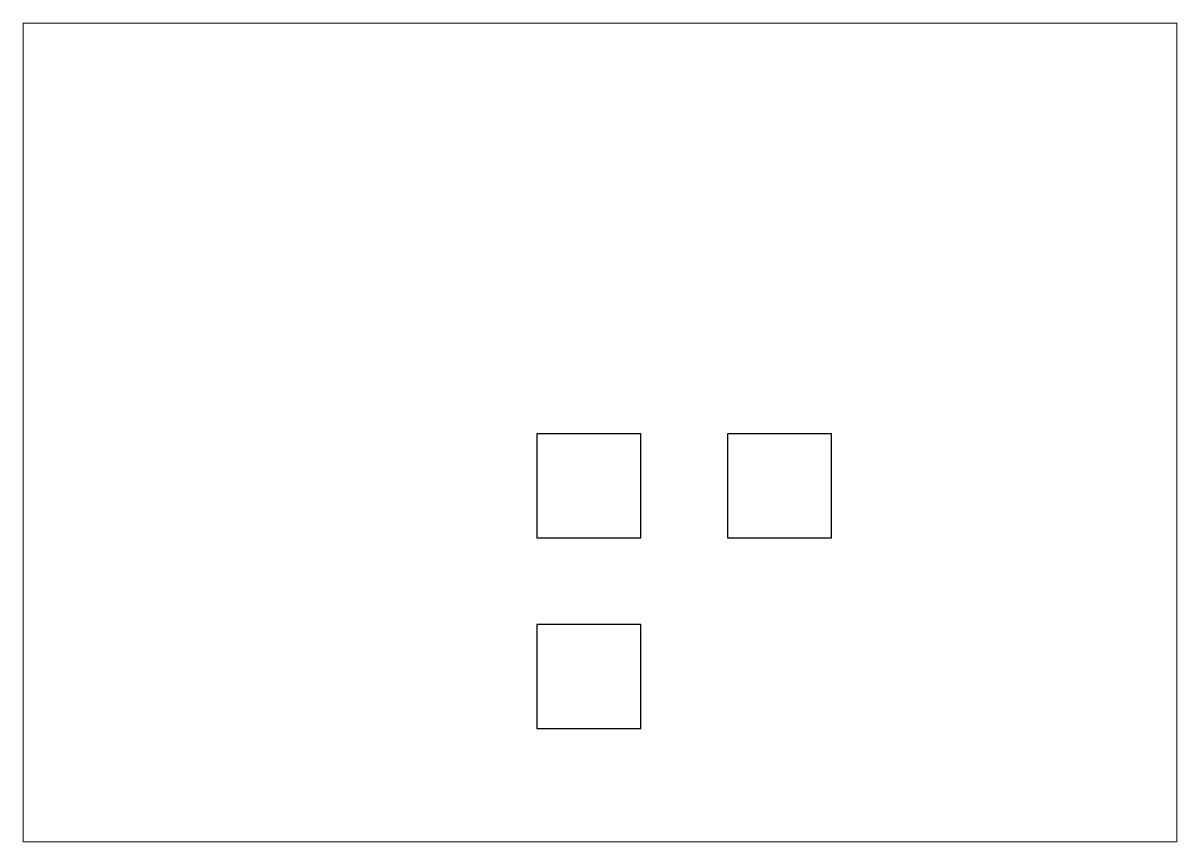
# Paper-space layout 'Layout1' of a CAD drawing. Header units: millimetres. Extents: x -6 to 293, y -18 to 193.
# The model-space entities are those that its viewports show. They can reach past a viewport. Long polylines and large blocks are cut down to what shows.
import ezdxf

# ---------------------------------------------------------------- set-up
doc = ezdxf.new("R2010")
doc.units = ezdxf.units.MM

msp = doc.modelspace()

# ---------------------------------------------------------------- linework, layer by layer
for p, q in [((2600.63, 1800.8), (2600.63, 1788.8)), ((2612.63, 1800.8), (2600.63, 1800.8)), ((2612.63, 1788.8), (2612.63, 1800.8)), ((2600.63, 1788.8), (2612.63, 1788.8))]:
    msp.add_line(p, q)
for points in [[(2600.63, 1800.8), (2600.63, 1788.8), (2612.63, 1788.8), (2612.63, 1800.8), (2600.63, 1800.8)], [(2622.63, 1800.8), (2622.63, 1788.8), (2634.63, 1788.8), (2634.63, 1800.8), (2622.63, 1800.8)], [(2600.63, 1778.8), (2600.63, 1766.8), (2612.63, 1766.8), (2612.63, 1778.8), (2600.63, 1778.8)]]:
    msp.add_lwpolyline(points)

psp = doc.layouts.get("Layout1")

# ---------------------------------------------------------------- viewports
at = {"layer": '0', "view_target_point": (2504.92, 1745.1)}
psp.add_viewport(center=(143.72, 87.53), size=(298.81, 211.9333), view_center_point=(102.99, 55.87), view_height=94.4692, dxfattribs=at)

doc.saveas('drawing.dxf')
